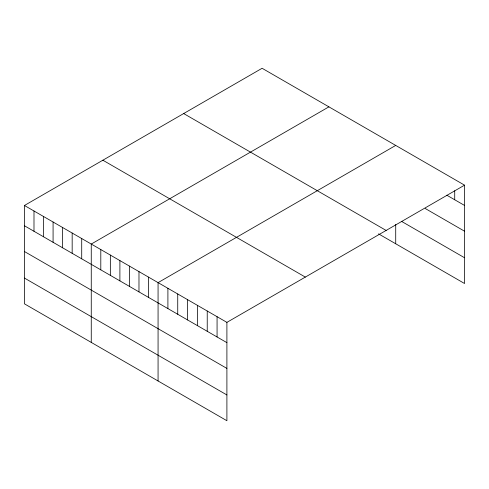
<?xml version="1.0" encoding="UTF-8"?>
<svg xmlns="http://www.w3.org/2000/svg" width="489" height="489" viewBox="0 0 489 489"><rect width="100%" height="100%" fill="white"/><g stroke="black" fill="none" stroke-linecap="round" stroke-linejoin="round"><path stroke-width="0.73" d="M24.45 205.484L226.902 322.367L226.902 420.723L24.45 303.834L24.45 205.484L262.098 68.277L464.55 185.166L464.55 283.516L378.535 233.858M328.908 106.853L91.26 244.054L91.26 342.41M395.717 145.422L158.069 282.63L158.069 380.98M226.902 322.367L464.55 185.166M446.848 195.221L464.55 205.441M425.216 208.497L464.55 231.205M401.616 221.419L464.55 257.752M183.675 113.558L386.127 230.441M102.873 160.209L305.325 277.092M24.45 225.765L226.902 342.648M24.45 251.529L226.902 368.413M24.45 278.07L226.902 394.959M454.715 190.753L454.715 199.763M395.717 224.451L395.717 243.773M217.067 316.689L217.067 336.97M207.232 311.016L207.232 331.291M197.403 305.338L197.403 325.613M187.568 299.659L187.568 319.94M177.733 293.981L177.733 314.262M167.904 288.302L167.904 308.583M148.522 277.116L148.522 297.398M138.98 271.609L138.98 291.884M129.438 266.095L129.438 286.377M119.891 260.588L119.891 280.863M110.349 255.075L110.349 275.356M100.801 249.567L100.801 269.842M81.712 238.546L81.712 258.822M72.17 233.033L72.17 253.314M62.629 227.526L62.629 247.807M53.081 222.012L53.081 242.293M43.539 216.505L43.539 236.786M33.992 210.991L33.992 231.273"/></g></svg>
